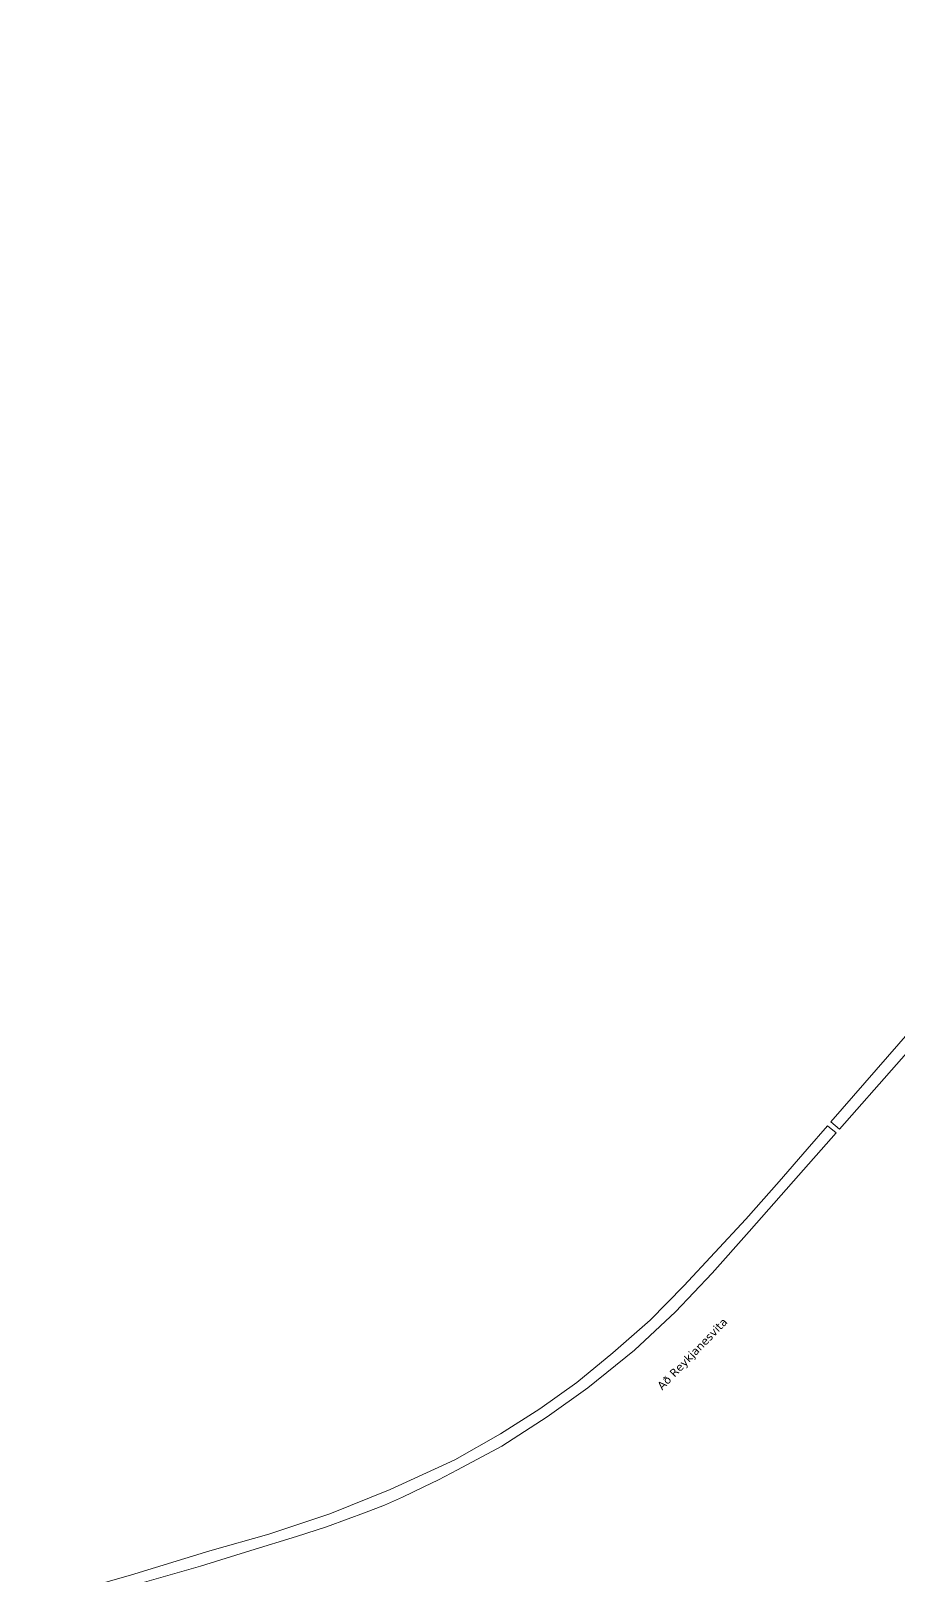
# Model space of a CAD drawing. Header units: metres. Extents: x 328903 to 333883, y 373406 to 381110.
# Drawn here: x 329601 to 330073, y 374943 to 375782 of the extents above; entities that cross this region are included whole.
import ezdxf

# ---------------------------------------------------------------- set-up
doc = ezdxf.new("R2010")
doc.units = ezdxf.units.M
doc.header["$MEASUREMENT"] = 0
doc.layers.add('Götuheiti', color=7, linetype='Continuous')
doc.layers.add('Götur', color=7, linetype='Continuous')
doc.styles.get("Standard").update_dxf_attribs({"font": 'arial.ttf'})

msp = doc.modelspace()

# ---------------------------------------------------------------- linework, layer by layer
at = {"layer": 'Götur', "color": 8, "lineweight": 0, "ltscale": 3.31832, "true_color": 0x707070, "flags": 128}
msp.add_lwpolyline([(330477.471, 375805.132), (330462.149, 375761.678), (330450.957, 375736.295), (330438.829, 375708.429, -0.0496429), (330369.445, 375584.296, -0.0232163), (330291.817, 375483.307, -0.0099092), (330216.193, 375397.36), (330199.184, 375376.554), (330128.72, 375295.249), (330036.424, 375189.113), (330041.145, 375185.223), (330134.006, 375290.66), (330204.54, 375372.045), (330221.489, 375392.778, 0.00989), (330297.162, 375478.788, 0.0232263), (330375.187, 375580.293, 0.0496377), (330445.248, 375705.636), (330457.361, 375733.471), (330468.662, 375759.098), (330484.129, 375802.965)], format="xyb", dxfattribs=at)
msp.add_lwpolyline([(329659.299, 374937.857), (329693.483, 374947.614), (329720.854, 374956.14), (329745.83, 374963.71), (329762.092, 374968.913), (329773.902, 374973.426), (329782.689, 374976.666), (329793.678, 374980.786), (329803.351, 374985.201), (329815.061, 374990.741), (329822.917, 374994.476), (329833.348, 374999.91), (329833.348, 374999.91), (329857.433, 375012.892), (329882.172, 375028.823), (329904.174, 375044.612), (329929.662, 375065.016), (329951.913, 375085.919), (329971.721, 375106.983), (329991.884, 375129.592), (330016.094, 375156.856), (330039.278, 375183.12), (330034.572, 375186.992), (330023.519, 375174.285), (330008.265, 375156.773), (329990.17, 375136.166), (329956.461, 375099.931), (329938.155, 375081.331), (329917.744, 375063.607), (329898.25, 375047.378), (329878.053, 375033.199), (329856.697, 375019.62), (329831.951, 375005.348), (329796.664, 374989.327), (329763.902, 374976.118), (329730.717, 374965.027), (329698.716, 374955.92), (329655.5, 374942.757), (329601.316, 374927.37)], dxfattribs=at)

# ---------------------------------------------------------------- texts
at = {"layer": 'Götuheiti', "color": 18, "true_color": 0x000000, "insert": (329961.45, 375062.65), "char_height": 4.35, "attachment_point": 5, "rotation": 45.84}
msp.add_mtext('{{\\fVerdana|b0|i0;Að Reykjanesvita}}', dxfattribs=at)

doc.saveas('drawing.dxf')
